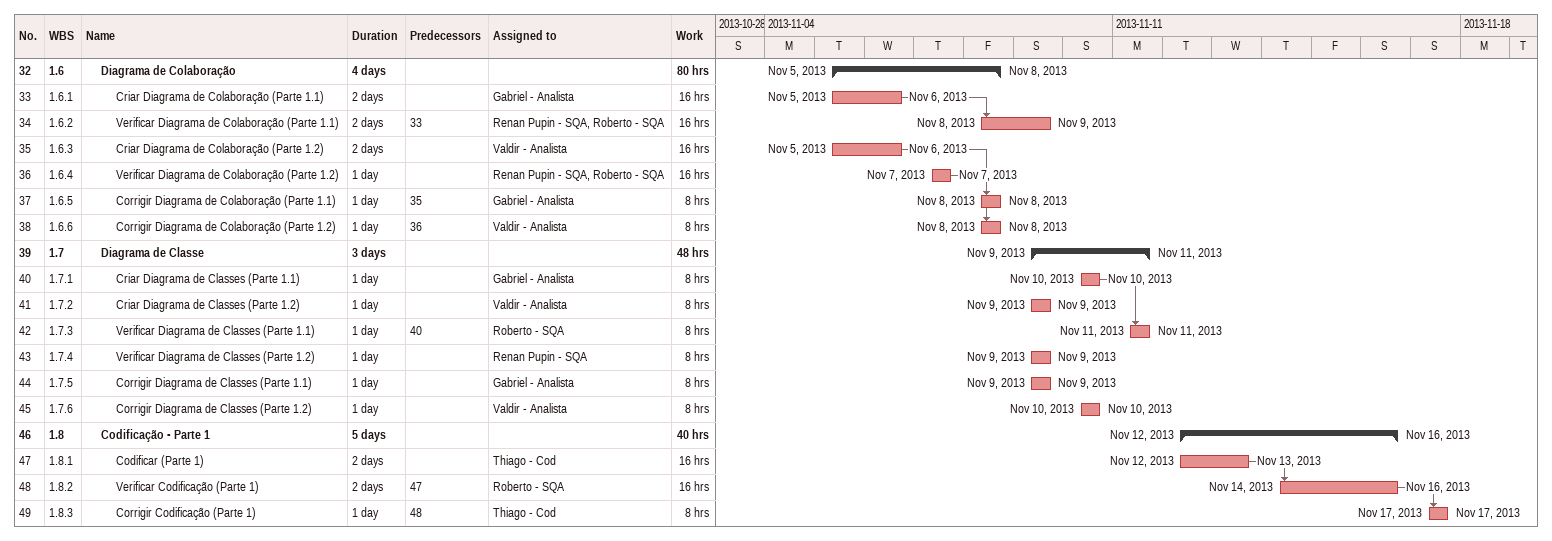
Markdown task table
| ID | WBS | Task | Duration | Start | Finish | Predecessors | Resources | Work (h) |
|---|---|---|---|---|---|---|---|---|
| 32 | 1.6 | **Diagrama de Colaboração** | 4d | 2013-11-05 | 2013-11-08 |  |  | 80 |
| 33 | 1.6.1 | Criar Diagrama de Colaboração (Parte 1.1) | 2d | 2013-11-05 | 2013-11-06 |  | Gabriel - Analista | 16 |
| 34 | 1.6.2 | Verificar Diagrama de Colaboração (Parte 1.1) | 2d | 2013-11-08 | 2013-11-09 | 33 | Renan Pupin - SQA, Roberto - SQA | 16 |
| 35 | 1.6.3 | Criar Diagrama de Colaboração (Parte 1.2) | 2d | 2013-11-05 | 2013-11-06 |  | Valdir - Analista | 16 |
| 36 | 1.6.4 | Verificar Diagrama de Colaboração (Parte 1.2) | 1d | 2013-11-07 | 2013-11-07 |  | Renan Pupin - SQA, Roberto - SQA | 16 |
| 37 | 1.6.5 | Corrigir Diagrama de Colaboração (Parte 1.1) | 1d | 2013-11-08 | 2013-11-08 | 35 | Gabriel - Analista | 8 |
| 38 | 1.6.6 | Corrigir Diagrama de Colaboração (Parte 1.2) | 1d | 2013-11-08 | 2013-11-08 | 36 | Valdir - Analista | 8 |
| 39 | 1.7 | **Diagrama de Classe** | 3d | 2013-11-09 | 2013-11-11 |  |  | 48 |
| 40 | 1.7.1 | Criar Diagrama de Classes (Parte 1.1) | 1d | 2013-11-10 | 2013-11-10 |  | Gabriel - Analista | 8 |
| 41 | 1.7.2 | Criar Diagrama de Classes (Parte 1.2) | 1d | 2013-11-09 | 2013-11-09 |  | Valdir - Analista | 8 |
| 42 | 1.7.3 | Verificar Diagrama de Classes (Parte 1.1) | 1d | 2013-11-11 | 2013-11-11 | 40 | Roberto - SQA | 8 |
| 43 | 1.7.4 | Verificar Diagrama de Classes (Parte 1.2) | 1d | 2013-11-09 | 2013-11-09 |  | Renan Pupin - SQA | 8 |
| 44 | 1.7.5 | Corrigir Diagrama de Classes (Parte 1.1) | 1d | 2013-11-09 | 2013-11-09 |  | Gabriel - Analista | 8 |
| 45 | 1.7.6 | Corrigir Diagrama de Classes (Parte 1.2) | 1d | 2013-11-10 | 2013-11-10 |  | Valdir - Analista | 8 |
| 46 | 1.8 | **Codificação - Parte 1** | 5d | 2013-11-12 | 2013-11-16 |  |  | 40 |
| 47 | 1.8.1 | Codificar (Parte 1) | 2d | 2013-11-12 | 2013-11-13 |  | Thiago - Cod | 16 |
| 48 | 1.8.2 | Verificar Codificação (Parte 1) | 2d | 2013-11-14 | 2013-11-16 | 47 | Roberto - SQA | 16 |
| 49 | 1.8.3 | Corrigir Codificação (Parte 1) | 1d | 2013-11-17 | 2013-11-17 | 48 | Thiago - Cod | 8 |
